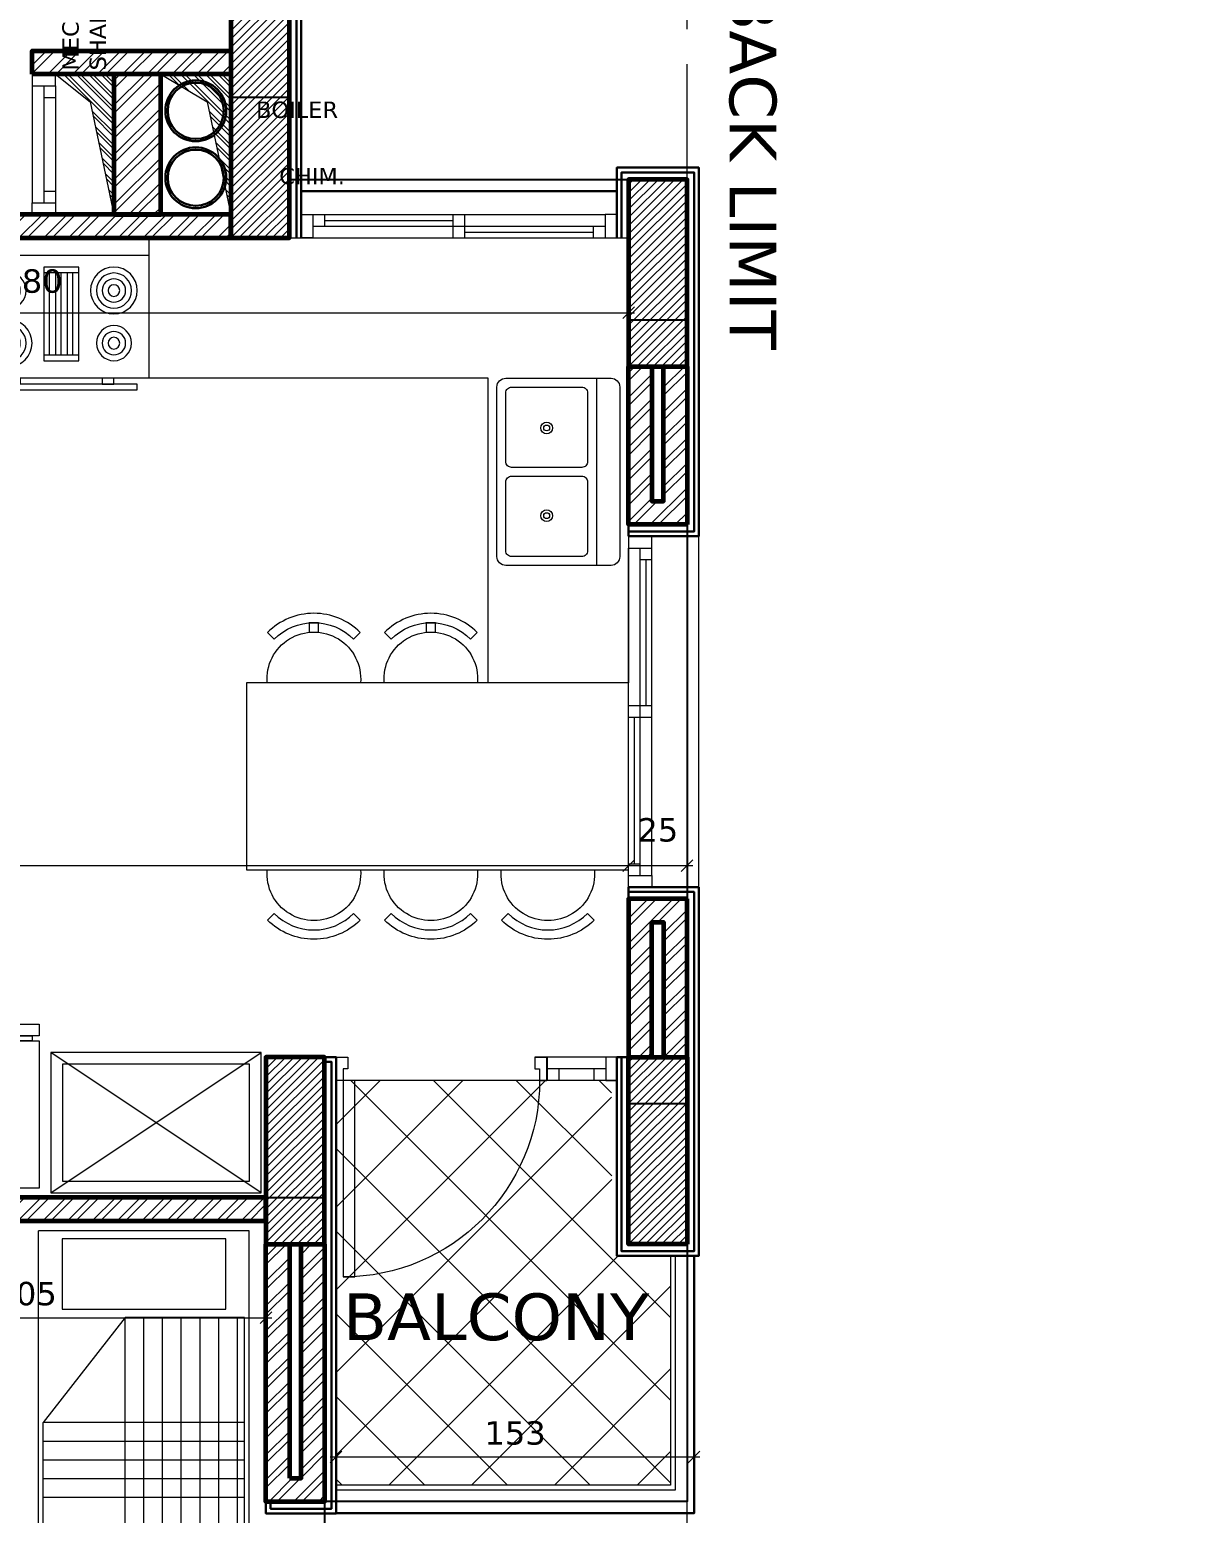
# Model space of a CAD drawing. Header units: inches. Extents: x -48 to 777, y -156 to 510.
# Drawn here: x 307.32 to 312.27, y 141.91 to 148.25 of the extents above; entities that cross this region are included whole.
import ezdxf

# ---------------------------------------------------------------- set-up
doc = ezdxf.new("R2010")
doc.units = ezdxf.units.IN
doc.header["$MEASUREMENT"] = 0
doc.set_wipeout_variables(frame=1)
doc.linetypes.add('ACAD_ISO10W100', pattern=[18, 12, -3, 0, -3])
doc.linetypes.add('HIDDEN', pattern=[0.375, 0.25, -0.125])
doc.layers.get('Defpoints').update_dxf_attribs({"lineweight": 5})
for name, color, linetype, lineweight in [('A-DIM', 9, 'Continuous', 5), ('A-DOORS', 38, 'Continuous', 20), ('A-FURN1', 211, 'Continuous', 15), ('A-HIDDEN', 254, 'HIDDEN', 5), ('A-LEVELS', 139, 'Continuous', 20), ('A-LIMIT LOT', 235, 'ACAD_ISO10W100', 20), ('A-PILLARS', 1, 'Continuous', 60), ('A-PROJECTION1', 6, 'Continuous', 30), ('A-SANITARY', 120, 'Continuous', 5), ('A-TEXT', 50, 'Continuous', 15), ('A-WALLS', 7, 'Continuous', 60), ('A-WINDOWS', 4, 'Continuous', 20), ('C-METAL', 190, 'Continuous', 30), ('C-STONE', 42, 'Continuous', 30), ('C-WOOD', 28, 'Continuous', 30), ('D-GLASS', 171, 'Continuous', 20), ('D-STONE', 52, 'Continuous', 20), ('H-OTHERS', 189, 'Continuous', 5), ('H-PILLARS', 61, 'Continuous', 5), ('H-TILING', 54, 'Continuous', 5), ('H-WALLS', 51, 'Continuous', 5), ('modificat', 127, 'Continuous', 15)]:
    doc.layers.add(name, color=color, linetype=linetype, lineweight=lineweight)
doc.layers.add('HH-GREY', color=253, linetype='Continuous', lineweight=5, true_color=0x828282)
for name, color, linetype in [('pts pc', 7, 'Continuous'), ('str-columns', 3, 'Continuous'), ('str-first-slab', 5, 'Continuous'), ('str-second-slab', 5, 'Continuous')]:
    doc.layers.add(name, color=color, linetype=linetype)
doc.styles.add('ROMAND', font='verdana.ttf')
doc.dimstyles.new('M-1.50', dxfattribs={"dimtxt": 0.1, "dimasz": 0.05, "dimexe": 0.025, "dimexo": 0.025, "dimgap": 0.05, "dimtad": 1, "dimlfac": 100, "dimrnd": 0.5, "dimzin": 9, "dimdsep": 46, "dimtxsty": 'ROMAND', "dimblk": 'OBLIQUE', "dimcen": 1, "dimdle": 0.025, "dimclrd": 256, "dimclre": 256, "dimclrt": 2, "dimadec": 0, "dimazin": 0, "dimtfac": 0.666667, "dimtmove": 2, "dimatfit": 3, "dimfxl": 0.04, "dimtolj": 1, "dimtzin": 5, "dimlwd": -1, "dimlwe": -1, "dimarcsym": 0})
pattern_1 = [(45, (-242.49175, -175.21088), (-0.053033009, 0.053033009), []), (45, (-242.4564, -175.21088), (-0.053033009, 0.053033009), [])]
pattern_2 = [(45, (-198, 0), (-0.053033009, 0.053033009), []), (45, (-197.964645, 0), (-0.053033009, 0.053033009), [])]

# ---------------------------------------------------------------- blocks, each defined once
blk = doc.blocks.new('*U537')
for p, q in [((50, 100), (1300, 100)), ((100, 100), (100, 50)), ((100, 75), (650, 75)), ((650, 0), (650, 100)), ((700, 0), (700, 100)), ((50, 50), (1300, 50)), ((50, 0), (1300, 0)), ((700, 25), (1250, 25)), ((1250, 0), (1250, 50))]:
    blk.add_line(p, q)
for points in [[(0, 100), (50, 100), (50, 0), (0, 0)], [(1350, 100), (1300, 100), (1300, 0), (1350, 0)]]:
    blk.add_lwpolyline(points)
blk = doc.blocks.new('*U28')
for p, q in [((50, 100), (300, 100)), ((50, 50), (300, 50)), ((50, 0), (300, 0)), ((250, 50), (250, 0))]:
    blk.add_line(p, q)
for points in [[(0, 100), (50, 100), (50, 0), (0, 0)], [(350, 100), (300, 100), (300, 0), (350, 0)], [(100, 50), (100, 0)]]:
    blk.add_lwpolyline(points)
blk = doc.blocks.new('*U25')
for p, q in [((50, 100), (1450, 100)), ((100, 100), (100, 50)), ((100, 75), (725, 75)), ((725, 0), (725, 100)), ((775, 0), (775, 100)), ((50, 50), (1450, 50)), ((50, 0), (1450, 0)), ((775, 25), (1400, 25)), ((1400, 0), (1400, 50))]:
    blk.add_line(p, q)
for points in [[(0, 100), (50, 100), (50, 0), (0, 0)], [(1500, 100), (1450, 100), (1450, 0), (1500, 0)]]:
    blk.add_lwpolyline(points)
blk = doc.blocks.new('*U41')
for points in [[(130, -160), (100, -160), (100, -60), (150, -60), (150, -110), (130, -110), (130, -160)], [(970, -160), (1000, -160), (1000, -60), (950, -60), (950, -110), (970, -110), (970, -160)], [(920, -1000), (920, -160), (970, -160), (970, -1000)]]:
    blk.add_lwpolyline(points, close=True)
blk.add_arc((970, -160), 840, 180, 270)
blk = doc.blocks.new('DZGXFDHYN')
for points in [[(28.3776, 30.5482), (29.2776, 30.5482), (29.2776, 31.1782), (28.3776, 31.1782)], [(28.3776, 30.4782), (29.2776, 30.4782), (29.2776, 30.5282), (28.3776, 30.5282)], [(28.4076, 30.5282), (29.2476, 30.5282), (29.2476, 30.5482), (28.4076, 30.5482)], [(28.4376, 30.4782), (28.4076, 30.4782), (28.4076, 30.4282), (28.4376, 30.4282)]]:
    blk.add_lwpolyline(points, close=True)
blk = doc.blocks.new('gchxfd')
blk.add_line((330.5257, -18.6103), (330.5257, -17.8103))
for points in [[(330.4632, -18.6103, -0.414214), (330.4257, -18.5728), (330.4257, -17.8478, -0.414214), (330.4632, -17.8103), (330.9132, -17.8103, -0.414214), (330.9507, -17.8478), (330.9507, -18.5728, -0.414214), (330.9132, -18.6103)], [(330.5882, -18.1916, -0.414214), (330.5632, -18.1666), (330.5632, -17.8728, -0.414214), (330.5882, -17.8478), (330.8882, -17.8478, -0.414214), (330.9132, -17.8728), (330.9132, -18.1666, -0.414214), (330.8882, -18.1916)], [(330.7132, -18.0228, -1), (330.7632, -18.0228, -1)], [(330.7257, -18.0228, -1), (330.7507, -18.0228, -1)], [(330.5882, -18.5728, -0.414214), (330.5632, -18.5478), (330.5632, -18.2541, -0.414214), (330.5882, -18.2291), (330.8882, -18.2291, -0.414214), (330.9132, -18.2541), (330.9132, -18.5478, -0.414214), (330.8882, -18.5728)], [(330.7132, -18.3978, -1), (330.7632, -18.3978, -1)], [(330.7257, -18.3978, -1), (330.7507, -18.3978, -1)]]:
    blk.add_lwpolyline(points, format="xyb", close=True)
blk = doc.blocks.new('dgfbd')
for p, q in [((329.9043, -20.2022), (329.9043, -19.4522)), ((329.9543, -19.9022), (329.9543, -19.7522)), ((329.9543, -19.7522), (330.3543, -19.7522)), ((329.9793, -19.9022), (329.9793, -19.7522)), ((330.3293, -19.7772), (329.9793, -19.7772)), ((330.3293, -19.7522), (330.3293, -19.9022)), ((330.3543, -19.7522), (330.3543, -19.9022)), ((329.9793, -19.8022), (330.3293, -19.8022)), ((330.3293, -19.8272), (329.9793, -19.8272)), ((330.3543, -19.9022), (329.9543, -19.9022)), ((329.9793, -19.8522), (330.3293, -19.8522)), ((330.3293, -19.8772), (329.9793, -19.8772))]:
    blk.add_line(p, q)
for points in [[(330.4293, -19.4522), (329.8293, -19.4522), (329.8293, -20.2022), (330.4293, -20.2022)], [(330.4543, -19.5022), (330.4793, -19.5022), (330.4793, -20.1522), (330.4543, -20.1522)], [(330.4293, -19.6522), (330.4543, -19.6522), (330.4543, -19.6022), (330.4293, -19.6022)], [(330.4293, -20.0022), (330.4543, -20.0022), (330.4543, -20.0522), (330.4293, -20.0522)]]:
    blk.add_lwpolyline(points, close=True)
for centre, radius in [((330.0543, -19.6022), 0.075), ((330.2793, -19.6022), 0.1), ((330.2793, -19.6022), 0.075), ((330.0543, -19.6022), 0.05), ((330.0543, -19.6022), 0.025), ((330.2793, -19.6022), 0.05), ((330.2793, -19.6022), 0.025), ((330.0543, -20.0522), 0.1), ((330.0543, -20.0522), 0.075), ((330.2793, -20.0522), 0.075), ((330.0543, -20.0522), 0.05), ((330.0543, -20.0522), 0.025), ((330.2793, -20.0522), 0.05), ((330.2793, -20.0522), 0.025)]:
    blk.add_circle(centre, radius)
blk = doc.blocks.new('_Oblique')
at = {"color": 0, "linetype": 'ByBlock', "lineweight": -2}
blk.add_line((-0.5, -0.5), (0.5, 0.5), dxfattribs=at)
blk = doc.blocks.new('*D89')
at = {"layer": 'A-DIM', "transparency": 16777216}
blk.add_line((305.0518, 147.0384), (309.9018, 147.0384), dxfattribs=at)
at = {"layer": 'Defpoints', "color": 0, "transparency": 16777216}
for p in [(305.0768, 147.0384), (309.8768, 147.0384), (309.8768, 147.0384)]:
    blk.add_point(p, dxfattribs=at)
at = {"layer": 'A-DIM', "transparency": 16777216, "xscale": 0.05, "yscale": 0.05, "zscale": 0.05, "rotation": 180}
blk.add_blockref('_Oblique', (305.0768, 147.0384), dxfattribs=at)
at = {"layer": 'A-DIM', "transparency": 16777216, "xscale": 0.05, "yscale": 0.05, "zscale": 0.05}
blk.add_blockref('_Oblique', (309.8768, 147.0384), dxfattribs=at)
at = {"layer": 'A-DIM', "color": 2, "transparency": 16777216, "insert": (307.3268, 147.173), "char_height": 0.1, "attachment_point": 5, "style": 'ROMAND'}
blk.add_mtext('\\A1;480', dxfattribs=at)
blk = doc.blocks.new('*D112')
at = {"layer": 'A-DIM', "transparency": 16777216}
for p, q in [((306.2768, 142.7677), (306.2768, 142.7677)), ((306.2518, 142.7427), (308.3518, 142.7427))]:
    blk.add_line(p, q, dxfattribs=at)
at = {"layer": 'Defpoints', "color": 0, "transparency": 16777216}
for p in [(306.2768, 142.7427), (308.3268, 142.7427), (308.3268, 142.7427)]:
    blk.add_point(p, dxfattribs=at)
at = {"layer": 'A-DIM', "transparency": 16777216, "xscale": 0.05, "yscale": 0.05, "zscale": 0.05, "rotation": 180}
blk.add_blockref('_Oblique', (306.2768, 142.7427), dxfattribs=at)
at = {"layer": 'A-DIM', "transparency": 16777216, "xscale": 0.05, "yscale": 0.05, "zscale": 0.05}
blk.add_blockref('_Oblique', (308.3268, 142.7427), dxfattribs=at)
at = {"layer": 'A-DIM', "color": 2, "transparency": 16777216, "insert": (307.3018, 142.8448), "char_height": 0.1, "attachment_point": 5, "style": 'ROMAND'}
blk.add_mtext('\\A1;205', dxfattribs=at)
blk = doc.blocks.new('*D246')
at = {"layer": 'A-DIM', "transparency": 16777216}
for p, q in [((304.3518, 144.6751), (309.9018, 144.6751)), ((304.3768, 144.5613), (304.3768, 144.7001)), ((309.8768, 144.5577), (309.8768, 144.7001))]:
    blk.add_line(p, q, dxfattribs=at)
at = {"layer": 'Defpoints', "color": 0, "transparency": 16777216}
for p in [(309.8768, 144.6751), (304.3768, 144.5363), (309.8768, 144.5327)]:
    blk.add_point(p, dxfattribs=at)
at = {"layer": 'A-DIM', "transparency": 16777216, "xscale": 0.05, "yscale": 0.05, "zscale": 0.05, "rotation": 180}
blk.add_blockref('_Oblique', (304.3768, 144.6751), dxfattribs=at)
at = {"layer": 'A-DIM', "transparency": 16777216, "xscale": 0.05, "yscale": 0.05, "zscale": 0.05}
blk.add_blockref('_Oblique', (309.8768, 144.6751), dxfattribs=at)
at = {"layer": 'A-DIM', "color": 2, "transparency": 16777216, "insert": (307.1268, 144.7771), "char_height": 0.1, "attachment_point": 5, "style": 'ROMAND'}
blk.add_mtext('\\A1;550', dxfattribs=at)
blk = doc.blocks.new('*D247')
at = {"layer": 'A-DIM', "transparency": 16777216}
for p, q in [((309.8518, 144.6751), (310.1518, 144.6751)), ((309.8768, 144.5577), (309.8768, 144.7001)), ((310.1268, 144.5577), (310.1268, 144.7001))]:
    blk.add_line(p, q, dxfattribs=at)
at = {"layer": 'Defpoints', "color": 0, "transparency": 16777216}
for p in [(310.1268, 144.6751), (309.8768, 144.5327), (310.1268, 144.5327)]:
    blk.add_point(p, dxfattribs=at)
at = {"layer": 'A-DIM', "transparency": 16777216, "xscale": 0.05, "yscale": 0.05, "zscale": 0.05, "rotation": 180}
blk.add_blockref('_Oblique', (309.8768, 144.6751), dxfattribs=at)
at = {"layer": 'A-DIM', "transparency": 16777216, "xscale": 0.05, "yscale": 0.05, "zscale": 0.05}
blk.add_blockref('_Oblique', (310.1268, 144.6751), dxfattribs=at)
at = {"layer": 'A-DIM', "color": 2, "transparency": 16777216, "insert": (310.0018, 144.8272), "char_height": 0.1, "attachment_point": 5, "style": 'ROMAND'}
blk.add_mtext('\\A1;25', dxfattribs=at)
blk = doc.blocks.new('bed 90')
at = {"layer": 'A-FURN1', "extrusion": (0, 0, -1)}
for p, q in [((556.9278, 316.6009), (556.9278, 318.5009)), ((557.8278, 316.6009), (557.8278, 318.5009)), ((557.0278, 318.4659), (557.0278, 318.1659)), ((557.7278, 318.4659), (557.0278, 318.4659)), ((557.7278, 318.1659), (557.7278, 318.4659)), ((557.2978, 318.1309), (556.9478, 317.6809)), ((557.0278, 318.1659), (557.7278, 318.1659)), ((557.8078, 318.1309), (557.2978, 318.1309)), ((557.8078, 316.6209), (557.8078, 318.1309)), ((556.9478, 316.6209), (556.9478, 317.6809)), ((557.8278, 316.6009), (556.9278, 316.6009)), ((557.8078, 316.6209), (556.9478, 316.6209))]:
    blk.add_line(p, q, dxfattribs=at)
at = {"layer": 'A-FURN1'}
blk.add_line((557.8278, 318.5009), (556.9278, 318.5009), dxfattribs=at)
at = {"layer": 'HH-GREY', "extrusion": (0, 0, -1)}
for p, q in [((557.2978, 316.6209), (557.2978, 318.1309)), ((557.3778, 316.6209), (557.3778, 318.1309)), ((557.4578, 316.6209), (557.4578, 318.1309)), ((557.5378, 316.6209), (557.5378, 318.1309)), ((557.6178, 316.6209), (557.6178, 318.1309)), ((557.6978, 316.6209), (557.6978, 318.1309)), ((557.7778, 316.6209), (557.7778, 318.1309)), ((557.8078, 317.6809), (556.9478, 317.6809)), ((557.8078, 317.6009), (556.9478, 317.6009)), ((557.8078, 317.5209), (556.9478, 317.5209)), ((557.8078, 317.4409), (556.9478, 317.4409)), ((557.8078, 317.3609), (556.9478, 317.3609))]:
    blk.add_line(p, q, dxfattribs=at)
blk = doc.blocks.new('*U1164')
for p, q in [((50, 100), (550, 100)), ((50, 50), (550, 50)), ((50, 0), (550, 0)), ((500, 50), (500, 0))]:
    blk.add_line(p, q)
for points in [[(0, 100), (50, 100), (50, 0), (0, 0)], [(600, 100), (550, 100), (550, 0), (600, 0)], [(100, 50), (100, 0)]]:
    blk.add_lwpolyline(points)
blk = doc.blocks.new('*D1168')
at = {"layer": 'A-DIM', "transparency": 16777216}
for p, q in [((310.1818, 142.1471), (308.6018, 142.1471)), ((310.1568, 141.9648), (310.1568, 142.1721)), ((308.6268, 142.1221), (308.6268, 142.1221))]:
    blk.add_line(p, q, dxfattribs=at)
at = {"layer": 'Defpoints', "color": 0, "transparency": 16777216}
for p in [(308.6268, 142.1471), (308.6268, 142.1471), (310.1568, 141.9398)]:
    blk.add_point(p, dxfattribs=at)
at = {"layer": 'A-DIM', "transparency": 16777216, "xscale": 0.05, "yscale": 0.05, "zscale": 0.05}
for p, rotation in [((308.6268, 142.1471), 180.0000002540252), ((310.1568, 142.1471), 2.540252808103105e-07)]:
    blk.add_blockref('_Oblique', p, dxfattribs=dict(at, rotation=rotation))
at = {"layer": 'A-DIM', "color": 2, "transparency": 16777216, "insert": (309.3918, 142.2491), "char_height": 0.1, "attachment_point": 5, "rotation": 0, "style": 'ROMAND'}
blk.add_mtext('\\A1;153', dxfattribs=at)
blk = doc.blocks.new('LOT 688  TOPOGRAPHIC PLAN')
at = {"layer": 'A-LEVELS', "linetype": 'Continuous'}
blk.add_lwpolyline([(-315983.55729, -27913.90415), (-315982.31565, -27913.69397), (-315981.69501, -27913.58572), (-315981.10632, -27913.43141), (-315980.53616, -27913.25862), (-315979.95068, -27913.12539), (-315979.35793, -27913.00458), (-315978.78258, -27912.83532), (-315978.24928, -27912.55684), (-315977.76717, -27912.15327), (-315977.30894, -27911.71444), (-315976.84202, -27911.34531), (-315976.59514, -27911.21969), (-315976.33391, -27911.15073), (-315976.05686, -27911.14126), (-315975.76695, -27911.17638), (-315974.54739, -27911.42916), (-315973.94458, -27911.41766), (-315973.35501, -27911.29364), (-315972.19755, -27910.89256), (-315971.62067, -27910.70773), (-315971.03901, -27910.59488), (-315970.44815, -27910.59939), (-315969.84858, -27910.71402)], dxfattribs=at)
at = {"linetype": 'Continuous'}
blk.add_wipeout([(-315996.80172, -27893.57917), (-315969.32038, -27896.23659), (-315969.32038, -27930.53073), (-315964.08799, -27936.87852), (-315964.6636, -27941.43051), (-315970.22923, -27937.16678), (-315985.1164, -27950.2257)], dxfattribs=at).dxf.layer = 'A-LIMIT LOT'
at = {"layer": 'A-HIDDEN', "linetype": 'ACAD_ISO10W100', "ltscale": 0.05}
blk.add_lwpolyline([(-315992.30527, -27900.52725), (-315983.21966, -27944.57125), (-315970.69258, -27933.58259), (-315972.32038, -27931.60779), (-315972.32038, -27902.3323)], close=True, dxfattribs=at)
at = {"layer": 'A-TEXT', "insert": (-315971.93834, -27908.15944, 93), "char_height": 0.2, "width": 7.1807633, "attachment_point": 1, "rotation": 270, "style": 'ROMAND'}
blk.add_mtext('SETBACK LIMIT', dxfattribs=at)

msp = doc.modelspace()

# ---------------------------------------------------------------- block references
at = {"layer": 'pts pc'}
msp.add_blockref('LOT 688  TOPOGRAPHIC PLAN', (316282.44716, 28057.10823), dxfattribs=at)

# ---------------------------------------------------------------- next in the draw order: hatches: boundary and pattern name
at = {"layer": 'H-OTHERS'}
h = msp.add_hatch(dxfattribs=at)
h.set_pattern_fill('ANSI32', color=256, scale=0.1, angle=-231.511645)
h.set_pattern_definition([(135, (297.781576, 132.388976), (-0.026516504, -0.026516504), []), (135, (297.781576, 132.406654), (-0.026516504, -0.026516504), [])])
h.paths.add_polyline_path([(307.42678, 148.05845), (307.57601, 147.94025), (307.67678, 147.45845), (307.67678, 148.05844)])
h = msp.add_hatch(dxfattribs=at)
h.set_pattern_fill('ANSI32', color=256, scale=0.1, angle=-231.511645)
h.set_pattern_definition([(135, (298.281576, 132.388976), (-0.026516504, -0.026516504), []), (135, (298.281576, 132.406654), (-0.026516504, -0.026516504), [])])
h.paths.add_polyline_path([(307.87678, 148.05844), (308.07601, 147.94025), (308.17678, 147.45845), (308.17678, 148.05844)])
at = {"layer": 'H-PILLARS'}
h = msp.add_hatch(dxfattribs=at)
h.set_pattern_fill('ANSI31', color=256, scale=0.2)
h.set_pattern_definition([(45, (-244.19175, -174.669456), (-0.0176776695, 0.0176776695), [])])
h.paths.add_polyline_path([(308.17678, 147.35845), (308.42678, 147.35845), (308.42678, 148.55845), (308.17678, 148.55845)])
h = msp.add_hatch(dxfattribs=at)
h.set_pattern_fill('ANSI31', color=256, scale=0.2)
h.set_pattern_definition([(45, (-242.491753, -175.21929), (-0.0176776695, 0.0176776695), [])])
h.paths.add_polyline_path([(309.87678, 146.80861), (310.12678, 146.80861), (310.12678, 147.60861), (309.87678, 147.60861)])
at = {"layer": 'H-PILLARS', "linetype": 'Continuous'}
h = msp.add_hatch(dxfattribs=at)
h.set_pattern_fill('ANSI31', color=256, scale=0.2)
h.set_pattern_definition([(45, (-249.529807, -169.60263), (-0.0176776695, 0.0176776695), [])])
h.paths.add_polyline_path([(308.32678, 143.05688), (308.57678, 143.05688), (308.57678, 143.85688), (308.32678, 143.85688)])
h = msp.add_hatch(dxfattribs=at)
h.set_pattern_fill('ANSI31', color=256, scale=0.2)
h.set_pattern_definition([(45, (-235.491753, -169.60263), (-0.0176776695, 0.0176776695), [])])
h.paths.add_polyline_path([(310.12678, 143.05688), (309.87678, 143.05688), (309.87678, 143.85688), (310.12678, 143.85688)])
at = {"layer": 'H-TILING'}
h = msp.add_hatch(dxfattribs=at)
h.set_pattern_fill('ANSI37', color=256, scale=2)
h.set_pattern_definition([(45, (-259.76175, -175.21095), (-0.1767767, 0.1767767), []), (135, (-259.76175, -175.21095), (-0.1767767, -0.1767767), [])])
h.paths.add_polyline_path([(308.62678, 143.55688), (308.62678, 142.02682), (310.05678, 142.02682), (310.05678, 143.00682), (309.80678, 143.00682), (309.80678, 143.10682), (309.80287, 143.75688), (308.62678, 143.75688)])
at = {"layer": 'H-WALLS'}
h = msp.add_hatch(dxfattribs=at)
h.set_pattern_fill('ANSI32', color=256, scale=0.2)
h.set_pattern_definition(pattern_2)
h.paths.add_polyline_path([(307.32678, 148.05844), (307.32678, 148.15844), (308.17678, 148.15845), (308.17678, 148.05845)])
h = msp.add_hatch(dxfattribs=at)
h.set_pattern_fill('ANSI32', color=256, scale=0.2)
h.set_pattern_definition([(45, (-440.44175, -175.61089), (-0.0530330086, 0.0530330086), []), (45, (-440.4064, -175.61089), (-0.0530330086, 0.0530330086), [])])
h.paths.add_polyline_path([(307.67678, 148.05844), (307.67678, 147.45845), (307.87678, 147.45845), (307.87678, 148.05844)])
h = msp.add_hatch(dxfattribs=at)
h.set_pattern_fill('ANSI32', color=256, scale=0.2)
h.set_pattern_definition(pattern_1)
h.paths.add_polyline_path([(308.17678, 147.45845), (305.07678, 147.45845), (305.07678, 147.35845), (308.17678, 147.35845)])
h = msp.add_hatch(dxfattribs=at)
h.set_pattern_fill('ANSI32', color=256, scale=0.2)
h.set_pattern_definition(pattern_1)
h.paths.add_polyline_path([(310.12678, 146.13275), (309.87678, 146.13275), (309.87678, 146.80861), (309.97678, 146.80861), (309.97678, 146.23275), (310.02678, 146.23275), (310.02678, 146.80861), (310.12678, 146.80861)])
h = msp.add_hatch(dxfattribs=at)
h.set_pattern_fill('ANSI32', color=256, scale=0.2)
h.set_pattern_definition(pattern_2)
h.paths.add_polyline_path([(304.37678, 143.25688), (304.37678, 145.31845), (304.27678, 145.31845), (304.27678, 141.89688), (305.37678, 141.89688), (305.37678, 141.99689), (304.37678, 141.99689), (304.37678, 143.15688), (306.17678, 143.15688), (306.17678, 141.99689), (306.11678, 141.99689), (306.11678, 141.89688), (306.27678, 141.89688), (306.27678, 143.15688), (308.32678, 143.15688), (308.32678, 143.25688)])
h = msp.add_hatch(dxfattribs=at)
h.set_pattern_fill('ANSI32', color=256, scale=0.2)
h.set_pattern_definition(pattern_1)
h.paths.add_polyline_path([(310.12678, 144.53275), (309.87678, 144.53275), (309.87678, 143.85688), (309.97678, 143.85688), (309.97678, 144.43275), (310.02678, 144.43275), (310.02678, 143.85688), (310.12678, 143.85688)])
h = msp.add_hatch(dxfattribs=at)
h.set_pattern_fill('ANSI32', color=256, scale=0.2)
h.set_pattern_definition(pattern_1)
h.paths.add_polyline_path([(308.42678, 142.05605), (308.47678, 142.05605), (308.47678, 142.10605), (308.47678, 143.05688), (308.57678, 143.05688), (308.57678, 142.20605), (308.57678, 141.95605), (308.32678, 141.95605), (308.32678, 142.55605), (308.32678, 143.05688), (308.42678, 143.05688)], flags=17)

# ---------------------------------------------------------------- next in the draw order: linework, layer by layer
at = {"layer": 'A-FURN1', "extrusion": (0, 0, -1)}
for points in [[(-308.3337, 145.67161), (-308.36198, 145.64333, 0.4142136), (-308.70139, 145.64333), (-308.72968, 145.67161, -0.4142136)], [(-308.8337, 145.67161), (-308.86198, 145.64333, 0.4142136), (-309.20139, 145.64333), (-309.22968, 145.67161, -0.4142136)], [(-308.55169, 145.71279, -0.0417393), (-308.51169, 145.71279), (-308.51169, 145.67262, 0.0501256), (-308.55169, 145.67262)], [(-309.05169, 145.71279, -0.0417393), (-309.01169, 145.71279), (-309.01169, 145.67262, 0.0501256), (-309.05169, 145.67262)], [(-308.3337, 144.44215), (-308.36198, 144.47044, -0.4142136), (-308.70139, 144.47044), (-308.72968, 144.44215, 0.4142136)], [(-308.8337, 144.44215), (-308.86198, 144.47044, -0.4142136), (-309.20139, 144.47044), (-309.22968, 144.44215, 0.4142136)], [(-309.3337, 144.44215), (-309.36198, 144.47044, -0.4142136), (-309.70139, 144.47044), (-309.72968, 144.44215, 0.4142136)]]:
    msp.add_lwpolyline(points, format="xyb", close=True, dxfattribs=at)
for centre, start, end in [((-308.53169, 145.47363), 355.198389, 184.801611), ((-309.03169, 145.47363), 355.198389, 184.801611), ((-308.53169, 144.64014), 175.198389, 4.801611), ((-309.03169, 144.64014), 175.198389, 4.801611), ((-309.53169, 144.64014), 175.198389, 4.801611)]:
    msp.add_arc(centre, 0.2, start, end, dxfattribs=at)
at = {"layer": 'A-PILLARS'}
for points in [[(308.17678, 147.35845), (308.42678, 147.35845), (308.42678, 148.55845), (308.17678, 148.55845)], [(309.87678, 146.80861), (310.12678, 146.80861), (310.12678, 147.60861), (309.87678, 147.60861)], [(308.32678, 143.05688), (308.57678, 143.05688), (308.57678, 143.85688), (308.32678, 143.85688)], [(310.12678, 143.05688), (309.87678, 143.05688), (309.87678, 143.85688), (310.12678, 143.85688)]]:
    msp.add_lwpolyline(points, close=True, dxfattribs=at)
at = {"layer": 'A-PROJECTION1'}
msp.add_lwpolyline([(310.15678, 143.00682), (310.15678, 141.90682), (308.62678, 141.90682)], dxfattribs=at)
at = {"layer": 'A-SANITARY'}
msp.add_lwpolyline([(309.87678, 145.45688), (309.27678, 145.45688), (309.27678, 146.75845), (305.07678, 146.75845), (305.07678, 147.35845), (309.87678, 147.35845), (309.87678, 145.45688)], dxfattribs=at)
msp.add_lwpolyline([(309.87678, 145.45688), (308.24391, 145.45688), (308.24391, 144.65688), (309.87678, 144.65688)], close=True, dxfattribs=at)
at = {"layer": 'A-WALLS'}
for points in [[(307.32678, 148.05844), (307.32678, 148.15844), (308.17678, 148.15845), (308.17678, 148.05845)], [(307.67678, 148.05844), (307.67678, 147.45845), (307.87678, 147.45845), (307.87678, 148.05844)], [(308.17678, 147.45845), (305.07678, 147.45845), (305.07678, 147.35845), (308.17678, 147.35845)], [(310.12678, 146.13275), (309.87678, 146.13275), (309.87678, 146.80861), (309.87678, 146.80861), (309.97678, 146.80861), (309.97678, 146.23275), (310.02678, 146.23275), (310.02678, 146.80861), (310.12678, 146.80861)], [(310.12678, 144.53275), (309.87678, 144.53275), (309.87678, 144.53275), (309.87678, 143.85688), (309.97678, 143.85688), (309.97678, 144.43275), (310.02678, 144.43275), (310.02678, 143.85688), (310.12678, 143.85688)], [(308.42678, 142.05605), (308.47678, 142.05605), (308.47678, 142.10605), (308.47678, 143.05688), (308.57678, 143.05688), (308.57678, 142.20605), (308.57678, 141.95605), (308.32678, 141.95605), (308.32678, 142.55605), (308.32678, 143.05688), (308.42678, 143.05688)]]:
    msp.add_lwpolyline(points, close=True, dxfattribs=at)
msp.add_lwpolyline([(304.37678, 143.25688), (304.37678, 145.31845), (304.27678, 145.31845), (304.27678, 141.89688), (305.37678, 141.89688), (305.37678, 141.99689), (304.37678, 141.99689), (304.37678, 143.15688), (306.17678, 143.15688), (306.17678, 141.99689), (306.11678, 141.99689), (306.11678, 141.89688), (306.27678, 141.89688), (306.27678, 143.15688), (308.32678, 143.15688), (308.32678, 143.25688), (304.37678, 143.25688)], dxfattribs=at)
at = {"layer": 'C-METAL'}
for centre, radius in [((308.02678, 147.90151), 0.13), ((308.02678, 147.90151), 0.12), ((308.02678, 147.61538), 0.13), ((308.02678, 147.61538), 0.12)]:
    msp.add_circle(centre, radius, dxfattribs=at)
at = {"layer": 'C-STONE'}
for points in [[(308.17678, 149.35845), (308.47678, 149.35845), (308.47678, 147.35845)], [(308.17678, 149.33845), (308.45678, 149.33845), (308.45678, 147.35845)], [(309.82678, 147.35845), (309.82678, 147.65861), (310.17678, 147.65861), (310.17678, 146.08275), (309.87678, 146.08275)], [(309.84678, 147.35845), (309.84678, 147.63861), (310.15678, 147.63861), (310.15678, 146.10275), (309.87678, 146.10275)], [(309.87678, 146.08275), (309.87678, 146.13275)], [(309.87678, 144.58275), (310.17678, 144.58275), (310.17678, 143.00688), (309.82678, 143.00688), (309.82678, 143.85688)], [(309.87678, 144.56275), (310.15678, 144.56275), (310.15678, 143.02688), (309.84678, 143.02688), (309.84678, 143.85688)], [(309.87678, 144.58275), (309.87678, 144.53275)], [(309.82678, 143.85688), (309.87678, 143.85688)]]:
    msp.add_lwpolyline(points, dxfattribs=at)
at = {"layer": 'C-STONE', "linetype": 'Continuous'}
for points in [[(308.57678, 143.85688), (308.62678, 143.85688), (308.62678, 143.55688), (308.62678, 143.55688), (308.62678, 141.90605), (308.32678, 141.90605), (308.32678, 141.95605)], [(308.57678, 143.83688), (308.60678, 143.83688), (308.60678, 143.57688), (308.60678, 143.57688), (308.60678, 141.92605), (308.34678, 141.92605), (308.34678, 141.95605)]]:
    msp.add_lwpolyline(points, dxfattribs=at)
at = {"layer": 'C-WOOD'}
msp.add_line((309.82678, 147.55861), (308.47678, 147.55861), dxfattribs=at)
at = {"layer": 'D-GLASS'}
msp.add_lwpolyline([(308.62678, 142.00682), (310.07678, 142.00682), (310.07678, 143.00682), (310.05678, 143.00682), (310.05678, 142.02682), (308.62678, 142.02682)], dxfattribs=at)
at = {"layer": 'D-STONE', "linetype": 'Continuous'}
for p, q in [((310.17678, 144.58275), (310.17678, 146.08275)), ((309.82678, 143.75688), (308.62678, 143.75688))]:
    msp.add_line(p, q, dxfattribs=at)
at = {"layer": 'H-OTHERS'}
for points in [[(307.42678, 148.05845), (307.57601, 147.94025), (307.67678, 147.45845), (307.67678, 148.05844), (307.42678, 148.05845)], [(307.87678, 148.05844), (308.07601, 147.94025), (308.17678, 147.45845), (308.17678, 148.05844), (307.87678, 148.05844)]]:
    msp.add_lwpolyline(points, dxfattribs=at)
at = {"layer": 'modificat'}
for p, q in [((308.30678, 143.27688), (307.40678, 143.87688)), ((307.40678, 143.27688), (308.30678, 143.87688))]:
    msp.add_line(p, q, dxfattribs=at)
for points in [[(308.30678, 143.87688), (307.40678, 143.87688), (307.40678, 143.27688), (308.30678, 143.27688)], [(308.25678, 143.82688), (307.45678, 143.82688), (307.45678, 143.32688), (308.25678, 143.32688)]]:
    msp.add_lwpolyline(points, close=True, dxfattribs=at)
at = {"layer": 'str-columns'}
for points in [[(308.17678, 147.35845), (308.42678, 147.35845), (308.42678, 147.95845), (308.17678, 147.95845)], [(309.87678, 147.00861), (310.12678, 147.00861), (310.12678, 147.60861), (309.87678, 147.60861)], [(308.32678, 143.25688), (308.57678, 143.25688), (308.57678, 143.85688), (308.32678, 143.85688)], [(309.87678, 143.05688), (310.12678, 143.05688), (310.12678, 143.65688), (309.87678, 143.65688)]]:
    msp.add_lwpolyline(points, close=True, dxfattribs=at)
at = {"layer": 'str-first-slab'}
msp.add_lwpolyline([(305.52678, 155.05831), (305.52678, 155.70845), (310.07678, 155.70845), (310.0769, 153.20864), (308.42678, 153.20864), (308.42678, 147.60861), (310.12678, 147.60861), (310.12678, 141.95682), (308.57678, 141.95682), (308.57678, 129.60688)], dxfattribs=at)
at = {"layer": 'str-second-slab'}
msp.add_lwpolyline([(305.52678, 155.75845), (305.52678, 155.70845), (310.07678, 155.70845), (310.0769, 153.20864), (308.42678, 153.20864), (308.42678, 147.60861), (310.12678, 147.60861), (310.12678, 141.95682), (308.57678, 141.95682), (308.57678, 129.60688)], dxfattribs=at)

# ---------------------------------------------------------------- next in the draw order: block references
at = {"layer": 'A-DOORS', "xscale": -0.0009999999999906, "yscale": 0.0009999999999906, "zscale": 0.0009999999999906}
msp.add_blockref('*U41', (309.62678, 143.91688), dxfattribs=at)
at = {"layer": 'A-FURN1'}
msp.add_blockref('bed 90', (-249.57275, -175.38681), dxfattribs=at)
at = {"layer": 'A-SANITARY', "xscale": -1, "rotation": 90}
msp.add_blockref('dgfbd', (287.62461, 477.18771), dxfattribs=at)
at = {"layer": 'A-SANITARY', "rotation": 180}
msp.add_blockref('gchxfd', (640.26499, 128.14813), dxfattribs=at)
at = {"layer": 'A-SANITARY', "extrusion": (0, 0, -1), "rotation": 180}
msp.add_blockref('DZGXFDHYN', (-278.07914, 174.47503), dxfattribs=at)
at = {"layer": 'A-WINDOWS', "zscale": 0.0009999999999906004}
for name, p, xscale, yscale, rotation in [('*U1164', (307.42678, 148.05844), -0.0009999999999906004, 0.0009999999999906004, 90.00000000011168), ('*U25', (309.97678, 144.58275), 0.0009999999999906004, 0.0009999999999906004, 90.00000000281167), ('*U28', (309.82896, 143.75688), -0.0009999999999906006, 0.0009999999999906006, 359.9999999948216)]:
    msp.add_blockref(name, p, dxfattribs=dict(at, xscale=xscale, yscale=yscale, rotation=rotation))
at = {"layer": 'A-WINDOWS', "xscale": 0.0009999999999906004, "yscale": 0.0009999999999906004, "zscale": 0.0009999999999906004}
msp.add_blockref('*U537', (308.47678, 147.35845), dxfattribs=at)

# ---------------------------------------------------------------- next in the draw order: texts
at = {"layer": 'A-TEXT', "style": 'ROMAND'}
msp.add_text('BALCONY', height=0.2, dxfattribs=at).set_placement((308.65633, 142.6467))
at = {"layer": 'A-TEXT', "insert": (307.4563, 148.38703), "char_height": 0.07, "width": 0.7766314, "attachment_point": 3, "rotation": 90, "style": 'ROMAND'}
msp.add_mtext('MECH. \\PSHAFT', dxfattribs=at)
at = {"layer": 'A-TEXT', "char_height": 0.07, "width": 0.7766314, "attachment_point": 3, "style": 'ROMAND'}
for s, insert in [('BOILER', (308.63501, 147.94102)), ('CHIM. ', (308.66434, 147.65773))]:
    msp.add_mtext(s, dxfattribs=dict(at, insert=insert))

# ---------------------------------------------------------------- next in the draw order: dimensions: what is measured, and where the dimension line sits
at = {"layer": 'A-DIM'}
dim = msp.add_linear_dim(base=(309.87678, 147.03844), p1=(305.07678, 147.03844), p2=(309.87678, 147.03844), dimstyle='M-1.50', dxfattribs=at)
dim.commit()
dim.dimension.update_dxf_attribs({"geometry": '*D89', "text_midpoint": (307.32678, 147.173), "dimtype": 160})
for base, p1, p2, picture, middle in [((310.12678, 144.67507), (309.87678, 144.53275), (310.12678, 144.53275), '*D247', (310.00178, 144.82715)), ((309.87678, 144.67507), (304.37678, 144.53632), (309.87678, 144.53275), '*D246', (307.12678, 144.77712)), ((308.32678, 142.74272), (306.27678, 142.74272), (308.32678, 142.74272), '*D112', (307.30178, 142.8448))]:
    dim = msp.add_linear_dim(base=base, p1=p1, p2=p2, dimstyle='M-1.50', dxfattribs=at)
    dim.commit()
    dim.dimension.update_dxf_attribs({"geometry": picture, "text_midpoint": middle})
dim = msp.add_linear_dim(base=(308.62678, 142.14706), p1=(310.15678, 141.93976), p2=(308.62678, 142.14706), angle=180, dimstyle='M-1.50', dxfattribs=at)
dim.commit()
dim.dimension.update_dxf_attribs({"geometry": '*D1168', "text_midpoint": (309.39178, 142.24915)})

doc.saveas('drawing.dxf')
